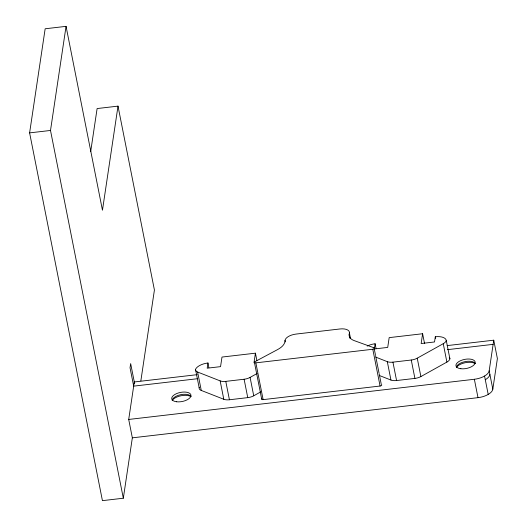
<?xml version="1.0" encoding="UTF-8"?>
<svg xmlns="http://www.w3.org/2000/svg" width="527" height="527" viewBox="0 0 527 527"><rect width="100%" height="100%" fill="white"/><g stroke="black" fill="none" stroke-linecap="round" stroke-linejoin="round"><path stroke-width="0.79" d="M197.203 374.664L134.299 381.97L128.707 419.452L132.343 437.838L123.325 498.219L102.429 500.65L29.611 132.883L45.157 28.781L66.053 26.35L102.462 210.233L118.008 106.125L97.113 108.555L90.677 151.664M123.325 498.219L50.506 130.459L66.053 26.35M140.847 380.889L154.418 290.008L118.008 106.125M260.76 391.877L253.731 395.79A8.511 4.018 -11.2 0 1 247.749 397.635L229.423 399.762A8.511 4.018 -11.2 0 1 223.791 399.268L201.261 390.435A8.511 4.018 -11.2 0 1 199.153 387.734L195.51 369.348A12.055 5.698 -11.2 0 1 207.961 362.984L207.183 368.195L220.556 366.64L221.992 357.062L255.424 353.176L256.853 360.369M253.994 362.754L255.424 353.176M285.041 340.363L284.811 341.918A19.143 9.045 -11.2 0 1 277.63 349.559L255.009 361.634A1.574 0.744 -11.2 0 0 254.482 362.53A1.574 0.744 -11.2 0 0 255.852 362.853L372.793 349.263A1.574 0.744 -11.2 0 0 374.308 348.604A1.574 0.744 -11.2 0 0 374.032 347.8L354.282 340.646A19.143 9.045 -11.2 0 1 349.177 334.434L349.408 332.886A10.421 4.927 -11.2 0 0 339.928 328.973L296.042 334.072A10.421 4.927 -11.2 0 0 285.041 340.363L285.357 341.964M367.2 346.081A12.055 5.698 -11.2 0 1 375.119 343.762L374.341 348.966L387.714 347.412L389.176 337.629L422.614 333.743L424.512 343.334M422.614 333.743L421.152 343.525L434.525 341.97L435.302 336.766A12.055 5.698 -11.2 0 1 446.257 340.402L449.9 358.788A8.511 4.018 -11.2 0 1 446.896 362.089L420.882 376.568A8.511 4.018 -11.2 0 1 414.907 378.406L396.574 380.54A8.511 4.018 -11.2 0 1 390.948 380.046L379.684 375.626M132.343 437.838L478.002 397.661A14.038 6.634 -11.2 0 0 492.817 389.183L489.181 370.797L493.746 340.192L447.186 345.6M492.817 389.183L497.389 358.577L493.746 340.192M195.51 369.348A8.511 4.018 -11.2 0 0 197.618 372.042L220.154 380.883A8.511 4.018 -11.2 0 0 225.78 381.377L244.113 379.242A8.511 4.018 -11.2 0 0 250.088 377.404L257.117 373.491M376.041 357.24L387.305 361.66A8.511 4.018 -11.2 0 0 392.938 362.148L411.264 360.02A8.511 4.018 -11.2 0 0 417.239 358.176L443.253 343.696A8.511 4.018 -11.2 0 0 446.257 340.402M29.611 132.883L50.506 130.459M197.151 378.761L133.68 386.139L130.037 367.747L130.656 363.584L134.616 383.57M447.456 349.664L493.127 344.355M261.978 398.616A1.574 0.744 -11.2 0 0 261.847 399.394A1.574 0.744 -11.2 0 0 263.131 399.631L380.072 386.034A1.574 0.744 -11.2 0 0 381.588 385.375A1.574 0.744 -11.2 0 0 381.317 384.578M128.707 419.452L474.359 379.269A14.038 6.634 -11.2 0 0 489.181 370.797M484.563 376.041L488.2 394.427M474.359 379.269L478.002 397.661M443.253 343.696L446.896 362.089M435.302 336.766L435.618 338.367M417.239 358.176L420.882 376.568M411.264 360.02L414.907 378.406M392.938 362.148L396.574 380.54M387.305 361.66L390.948 380.046M375.119 343.762L376.028 348.36M374.032 347.8L374.335 349.335M374.493 350.099L375.402 354.697M375.553 355.462L379.038 373.083M379.19 373.847L381.166 383.808M372.793 349.263L380.072 386.034M349.408 332.886L350.514 338.479M349.177 334.434L349.935 338.268M255.852 362.853L263.131 399.631M254.416 362.319L261.695 399.097M250.088 377.404L253.731 395.79M244.113 379.242L247.749 397.635M225.78 381.377L229.423 399.762M220.154 380.883L223.791 399.268M207.961 362.984L208.87 367.582M197.618 372.042L201.261 390.435M172.171 400.289A9.782 4.624 -11.2 0 1 180.781 394.657A9.782 4.624 -11.2 0 1 191.037 396.449M172.303 400.342A10.599 5.006 -11.2 0 1 180.992 395.751A10.599 5.006 -11.2 0 1 190.873 396.567M456.461 366.904A9.782 4.624 -11.2 0 1 465.341 361.555A9.782 4.624 -11.2 0 1 475.255 363.413M456.52 367.306A10.599 5.006 -11.2 0 1 465.203 362.714A10.599 5.006 -11.2 0 1 475.09 363.525M489.906 374.473A14.038 6.634 -11.2 0 1 485.288 379.717M199.153 387.734A12.055 5.698 -11.2 0 1 199.417 387.233M449.281 357.451A12.055 5.698 -11.2 0 1 449.9 358.788M176.657 401.778A9.782 4.624 -11.2 0 0 190.985 395.421A9.782 4.624 -11.2 0 0 176.393 393.689A9.782 4.624 -11.2 0 0 176.657 401.778M460.875 368.742A9.782 4.624 -11.2 0 0 475.202 362.385A9.782 4.624 -11.2 0 0 460.611 360.652A9.782 4.624 -11.2 0 0 460.875 368.742"/></g></svg>
